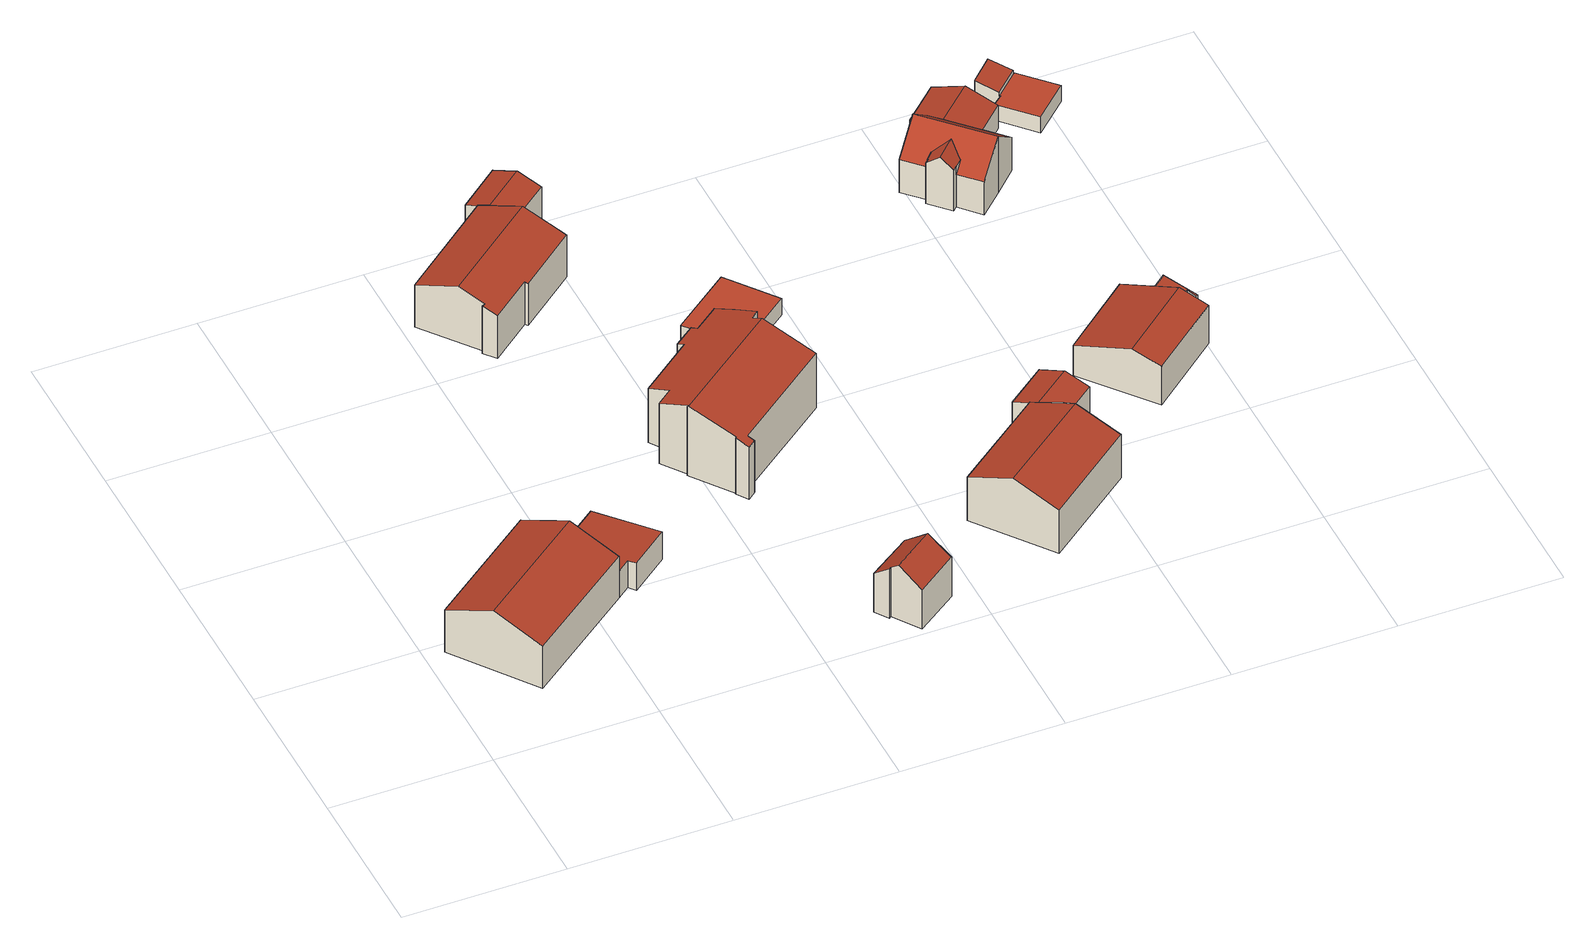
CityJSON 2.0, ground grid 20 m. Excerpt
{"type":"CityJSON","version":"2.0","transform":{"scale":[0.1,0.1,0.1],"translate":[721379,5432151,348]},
"CityObjects":{
"building1":{"type":"Building","attributes":{"Gemeindeschluessel":"09375199","HoeheDach":"361.228","HoeheGrund":"352.640","Methode":"1000","NiedrigsteTraufeDesGebaeudes":"358.682","Geometrietyp2DReferenz":"3000","measuredHeight":8.59,"function":"31001_1000","roofType":"3100"},"address":[{"Country":"Germany","Locality":"Sinzing","ThoroughfareName":"Am Hang 1"}],"geometry":[{"type":"Solid","lod":"2","boundaries":[[[[0,1,2,3,4]],[[3,5,6,4]],[[4,6,7,0]],[[2,8,9,5,3]],[[9,10,7,6,5]],[[1,11,8,2]],[[0,7,10,11,1]],[[8,11,10,9]]]],"semantics":{"surfaces":[{"type":"GroundSurface","Flaeche":"214.742","Z_MAX":"-0.000","Z_MAX_ASL":"352.640","Z_MIN":"-0.000","Z_MIN_ASL":"352.640"},{"type":"WallSurface","Flaeche":"104.328","Z_MAX":"6.043","Z_MAX_ASL":"358.683","Z_MIN":"-0.000","Z_MIN_ASL":"352.640"},{"type":"WallSurface","Flaeche":"31.266","Z_MAX":"7.881","Z_MAX_ASL":"360.521","Z_MIN":"-0.000","Z_MIN_ASL":"352.640"},{"type":"WallSurface","Flaeche":"91.011","Z_MAX":"8.588","Z_MAX_ASL":"361.228","Z_MIN":"-0.000","Z_MIN_ASL":"352.640"},{"type":"RoofSurface","Dachneigung":"67.740","Dachorientierung":"325.334","Flaeche":"116.040","Z_MAX":"8.588","Z_MAX_ASL":"361.228","Z_MIN":"6.043","Z_MIN_ASL":"358.683"},{"type":"WallSurface","Flaeche":"104.281","Z_MAX":"6.044","Z_MAX_ASL":"358.684","Z_MIN":"-0.000","Z_MIN_ASL":"352.640"},{"type":"WallSurface","Flaeche":"59.710","Z_MAX":"8.588","Z_MAX_ASL":"361.228","Z_MIN":"-0.000","Z_MIN_ASL":"352.640"},{"type":"RoofSurface","Dachneigung":"67.741","Dachorientierung":"145.335","Flaeche":"115.993","Z_MAX":"8.588","Z_MAX_ASL":"361.228","Z_MIN":"6.042","Z_MIN_ASL":"358.682"}],"values":[[0,1,2,3,4,5,6,7]]}}]},
"building2":{"type":"Building","attributes":{"Gemeindeschluessel":"09375199","HoeheDach":"356.641","HoeheGrund":"352.630","Methode":"1000","NiedrigsteTraufeDesGebaeudes":"355.767","Geometrietyp2DReferenz":"3000","measuredHeight":4.01,"function":"31001_2000","roofType":"1000"},"geometry":[{"type":"Solid","lod":"2","boundaries":[[[[12,13,14,15,16,17]],[[18,13,12,1]],[[1,12,17,0]],[[19,14,13,18]],[[0,17,16,20]],[[20,16,15,21]],[[0,20,21,19,18,1]],[[21,15,14,19]]]],"semantics":{"surfaces":[{"type":"RoofSurface","Dachneigung":"84.451","Dachorientierung":"323.014","Flaeche":"69.869","Z_MAX":"4.011","Z_MAX_ASL":"356.641","Z_MIN":"3.137","Z_MIN_ASL":"355.767"},{"type":"WallSurface","Flaeche":"7.811","Z_MAX":"3.909","Z_MAX_ASL":"356.539","Z_MIN":"0.000","Z_MIN_ASL":"352.630"},{"type":"WallSurface","Flaeche":"27.994","Z_MAX":"3.909","Z_MAX_ASL":"356.539","Z_MIN":"0.000","Z_MIN_ASL":"352.630"},{"type":"WallSurface","Flaeche":"4.154","Z_MAX":"4.010","Z_MAX_ASL":"356.640","Z_MIN":"0.000","Z_MIN_ASL":"352.630"},{"type":"WallSurface","Flaeche":"24.960","Z_MAX":"3.137","Z_MAX_ASL":"355.767","Z_MIN":"0.000","Z_MIN_ASL":"352.630"},{"type":"WallSurface","Flaeche":"32.137","Z_MAX":"4.011","Z_MAX_ASL":"356.641","Z_MIN":"0.000","Z_MIN_ASL":"352.630"},{"type":"GroundSurface","Flaeche":"69.542","Z_MAX":"0.000","Z_MAX_ASL":"352.630","Z_MIN":"0.000","Z_MIN_ASL":"352.630"},{"type":"WallSurface","Flaeche":"23.957","Z_MAX":"4.011","Z_MAX_ASL":"356.641","Z_MIN":"0.000","Z_MIN_ASL":"352.630"}],"values":[[0,1,2,3,4,5,6,7]]}}]},
"building3":{"type":"Building","attributes":{"Gemeindeschluessel":"09375199","HoeheDach":"364.393","HoeheGrund":"356.330","Methode":"1000","NiedrigsteTraufeDesGebaeudes":"362.381","Geometrietyp2DReferenz":"3000","measuredHeight":8.06,"function":"31001_1000","roofType":"3100"},"address":[{"Country":"Germany","Locality":"Sinzing","ThoroughfareName":"Ortsstraße 7"}],"geometry":[{"type":"Solid","lod":"2","boundaries":[[[[22,23,24,25]],[[26,27,28,29]],[[30,31,32,33]],[[34,35,36,37]],[[31,30,25,24]],[[38,39,33,32]],[[31,24,23,34,37,26,29,40,38,32]],[[40,41,39,38]],[[37,36,27,26]],[[30,33,39,41,42,43,22,25]],[[43,42,28,27,36,35]],[[40,29,28,42,41]],[[34,23,22,43,35]]]],"semantics":{"surfaces":[{"type":"WallSurface","Flaeche":"3.092","Z_MAX":"6.872","Z_MAX_ASL":"363.202","Z_MIN":"0.000","Z_MIN_ASL":"356.330"},{"type":"WallSurface","Flaeche":"31.578","Z_MAX":"7.714","Z_MAX_ASL":"364.044","Z_MIN":"0.000","Z_MIN_ASL":"356.330"},{"type":"WallSurface","Flaeche":"40.207","Z_MAX":"6.218","Z_MAX_ASL":"362.548","Z_MIN":"0.000","Z_MIN_ASL":"356.330"},{"type":"WallSurface","Flaeche":"90.835","Z_MAX":"6.086","Z_MAX_ASL":"362.416","Z_MIN":"0.000","Z_MIN_ASL":"356.330"},{"type":"WallSurface","Flaeche":"11.768","Z_MAX":"6.869","Z_MAX_ASL":"363.199","Z_MIN":"0.000","Z_MIN_ASL":"356.330"},{"type":"WallSurface","Flaeche":"2.556","Z_MAX":"6.217","Z_MAX_ASL":"362.547","Z_MIN":"0.000","Z_MIN_ASL":"356.330"},{"type":"GroundSurface","Flaeche":"165.328","Z_MAX":"0.000","Z_MAX_ASL":"356.330","Z_MIN":"0.000","Z_MIN_ASL":"356.330"},{"type":"WallSurface","Flaeche":"55.649","Z_MAX":"6.067","Z_MAX_ASL":"362.397","Z_MIN":"0.000","Z_MIN_ASL":"356.330"},{"type":"WallSurface","Flaeche":"0.908","Z_MAX":"6.052","Z_MAX_ASL":"362.382","Z_MIN":"0.000","Z_MIN_ASL":"356.330"},{"type":"RoofSurface","Dachneigung":"70.078","Dachorientierung":"144.105","Flaeche":"87.161","Z_MAX":"8.063","Z_MAX_ASL":"364.393","Z_MIN":"6.066","Z_MIN_ASL":"362.396"},{"type":"RoofSurface","Dachneigung":"70.078","Dachorientierung":"324.104","Flaeche":"88.691","Z_MAX":"8.063","Z_MAX_ASL":"364.393","Z_MIN":"6.051","Z_MIN_ASL":"362.381"},{"type":"WallSurface","Flaeche":"46.525","Z_MAX":"8.063","Z_MAX_ASL":"364.393","Z_MIN":"0.000","Z_MIN_ASL":"356.330"},{"type":"WallSurface","Flaeche":"63.147","Z_MAX":"8.063","Z_MAX_ASL":"364.393","Z_MIN":"0.000","Z_MIN_ASL":"356.330"}],"values":[[0,1,2,3,4,5,6,7,8,9,10,11,12]]}}]},
"building4":{"type":"Building","attributes":{"Gemeindeschluessel":"09375199","HoeheDach":"356.310","HoeheGrund":"348.370","Methode":"2000","NiedrigsteTraufeDesGebaeudes":"354.027","Geometrietyp2DReferenz":"3000","measuredHeight":7.94,"function":"31001_2000","roofType":"3100"},"geometry":[{"type":"Solid","lod":"2","boundaries":[[[[44,45,46,47]],[[48,49,50,51]],[[48,45,44,52,49]],[[53,54,47,46]],[[55,53,46,45,48,51]],[[44,47,54,56,57,52]],[[54,53,55,56]],[[55,51,50,57,56]],[[50,49,52,57]]]],"semantics":{"surfaces":[{"type":"WallSurface","Flaeche":"37.085","Z_MAX":"5.668","Z_MAX_ASL":"354.038","Z_MIN":"0.000","Z_MIN_ASL":"348.370"},{"type":"WallSurface","Flaeche":"35.598","Z_MAX":"5.699","Z_MAX_ASL":"354.069","Z_MIN":"0.000","Z_MIN_ASL":"348.370"},{"type":"WallSurface","Flaeche":"40.870","Z_MAX":"7.940","Z_MAX_ASL":"356.310","Z_MIN":"0.000","Z_MIN_ASL":"348.370"},{"type":"WallSurface","Flaeche":"13.266","Z_MAX":"7.216","Z_MAX_ASL":"355.586","Z_MIN":"0.000","Z_MIN_ASL":"348.370"},{"type":"GroundSurface","Flaeche":"38.288","Z_MAX":"0.000","Z_MAX_ASL":"348.370","Z_MIN":"0.000","Z_MIN_ASL":"348.370"},{"type":"RoofSurface","Dachneigung":"53.056","Dachorientierung":"324.975","Flaeche":"24.367","Z_MAX":"7.940","Z_MAX_ASL":"356.310","Z_MIN":"5.668","Z_MIN_ASL":"354.038"},{"type":"WallSurface","Flaeche":"2.244","Z_MAX":"7.216","Z_MAX_ASL":"355.586","Z_MIN":"0.000","Z_MIN_ASL":"348.370"},{"type":"WallSurface","Flaeche":"27.951","Z_MAX":"7.940","Z_MAX_ASL":"356.310","Z_MIN":"0.000","Z_MIN_ASL":"348.370"},{"type":"RoofSurface","Dachneigung":"53.051","Dachorientierung":"144.971","Flaeche":"23.541","Z_MAX":"7.940","Z_MAX_ASL":"356.310","Z_MIN":"5.657","Z_MIN_ASL":"354.027"}],"values":[[0,1,2,3,4,5,6,7,8]]}}]},
"building5":{"type":"Building","attributes":{"Gemeindeschluessel":"09375199","HoeheDach":"362.997","HoeheGrund":"356.610","Methode":"1000","NiedrigsteTraufeDesGebaeudes":"361.917","Geometrietyp2DReferenz":"3000","measuredHeight":6.39,"function":"31001_2463","roofType":"3100"},"geometry":[{"type":"Solid","lod":"2","boundaries":[[[[58,59,60,61,62,63]],[[62,64,65,63]],[[65,64,66,67]],[[68,61,60,69]],[[58,63,65,67,27]],[[36,59,58,27]],[[62,61,68,66,64]],[[59,36,69,60]],[[68,69,36,27,67,66]]]],"semantics":{"surfaces":[{"type":"GroundSurface","Flaeche":"39.105","Z_MAX":"0.000","Z_MAX_ASL":"356.610","Z_MIN":"0.000","Z_MIN_ASL":"356.610"},{"type":"WallSurface","Flaeche":"33.814","Z_MAX":"5.308","Z_MAX_ASL":"361.918","Z_MIN":"0.000","Z_MIN_ASL":"356.610"},{"type":"RoofSurface","Dachneigung":"70.442","Dachorientierung":"141.635","Flaeche":"20.593","Z_MAX":"6.387","Z_MAX_ASL":"362.997","Z_MIN":"5.307","Z_MIN_ASL":"361.917"},{"type":"WallSurface","Flaeche":"34.874","Z_MAX":"5.308","Z_MAX_ASL":"361.918","Z_MIN":"0.000","Z_MIN_ASL":"356.610"},{"type":"WallSurface","Flaeche":"27.243","Z_MAX":"6.387","Z_MAX_ASL":"362.997","Z_MIN":"0.000","Z_MIN_ASL":"356.610"},{"type":"WallSurface","Flaeche":"0.875","Z_MAX":"5.837","Z_MAX_ASL":"362.447","Z_MIN":"0.000","Z_MIN_ASL":"356.610"},{"type":"WallSurface","Flaeche":"35.533","Z_MAX":"6.387","Z_MAX_ASL":"362.997","Z_MIN":"0.000","Z_MIN_ASL":"356.610"},{"type":"WallSurface","Flaeche":"8.296","Z_MAX":"5.837","Z_MAX_ASL":"362.447","Z_MIN":"0.000","Z_MIN_ASL":"356.610"},{"type":"RoofSurface","Dachneigung":"70.443","Dachorientierung":"321.641","Flaeche":"20.909","Z_MAX":"6.387","Z_MAX_ASL":"362.997","Z_MIN":"5.308","Z_MIN_ASL":"361.918"}],"values":[[0,1,2,3,4,5,6,7,8]]}}]},
"building6":{"type":"Building","attributes":{"Gemeindeschluessel":"09375199","HoeheDach":"362.588","HoeheGrund":"352.440","Methode":"1000","NiedrigsteTraufeDesGebaeudes":"359.966","Geometrietyp2DReferenz":"3000","measuredHeight":10.15,"function":"31001_1000","roofType":"3100"},"address":[{"Country":"Germany","Locality":"Sinzing","ThoroughfareName":"Am Hang 3"}],"geometry":[{"type":"Solid","lod":"2","boundaries":[[[[70,71,72,73]],[[74,75,76,77]],[[78,79,80,81]],[[82,83,84,85]],[[86,87,88,89,90,91,76,75,84,83,80,79,92,93,94,95]],[[96,89,88,97]],[[98,99,100,86,95]],[[101,90,89,96]],[[102,103,104,105]],[[77,76,91,106]],[[73,72,100,99]],[[94,107,98,95]],[[108,93,92,109]],[[106,91,90,101]],[[109,92,79,78]],[[70,73,99,98,107,108,109,78,81,82,85,74,77,106,101,96,97,110,102,105]],[[86,100,72,71,104,103,111,87]],[[81,80,83,82]],[[110,97,88,87,111]],[[85,84,75,74]],[[110,111,103,102]],[[71,70,105,104]],[[107,94,93,108]]]],"semantics":{"surfaces":[{"type":"WallSurface","Flaeche":"13.527","Z_MAX":"8.123","Z_MAX_ASL":"360.563","Z_MIN":"-0.000","Z_MIN_ASL":"352.440"},{"type":"WallSurface","Flaeche":"26.830","Z_MAX":"7.825","Z_MAX_ASL":"360.265","Z_MIN":"-0.000","Z_MIN_ASL":"352.440"},{"type":"WallSurface","Flaeche":"65.389","Z_MAX":"7.833","Z_MAX_ASL":"360.273","Z_MIN":"-0.000","Z_MIN_ASL":"352.440"},{"type":"WallSurface","Flaeche":"24.141","Z_MAX":"7.528","Z_MAX_ASL":"359.968","Z_MIN":"-0.000","Z_MIN_ASL":"352.440"},{"type":"RoofSurface","Dachneigung":"70.994","Dachorientierung":"324.865","Flaeche":"120.731","Z_MAX":"10.148","Z_MAX_ASL":"362.588","Z_MIN":"7.526","Z_MIN_ASL":"359.966"},{"type":"WallSurface","Flaeche":"12.723","Z_MAX":"9.695","Z_MAX_ASL":"362.135","Z_MIN":"-0.000","Z_MIN_ASL":"352.440"},{"type":"WallSurface","Flaeche":"56.420","Z_MAX":"10.148","Z_MAX_ASL":"362.588","Z_MIN":"-0.000","Z_MIN_ASL":"352.440"},{"type":"WallSurface","Flaeche":"26.077","Z_MAX":"9.693","Z_MAX_ASL":"362.133","Z_MIN":"-0.000","Z_MIN_ASL":"352.440"},{"type":"WallSurface","Flaeche":"6.822","Z_MAX":"7.834","Z_MAX_ASL":"360.274","Z_MIN":"-0.000","Z_MIN_ASL":"352.440"},{"type":"WallSurface","Flaeche":"2.128","Z_MAX":"7.822","Z_MAX_ASL":"360.262","Z_MIN":"-0.000","Z_MIN_ASL":"352.440"},{"type":"WallSurface","Flaeche":"1.757","Z_MAX":"8.123","Z_MAX_ASL":"360.563","Z_MIN":"-0.000","Z_MIN_ASL":"352.440"},{"type":"WallSurface","Flaeche":"2.958","Z_MAX":"10.056","Z_MAX_ASL":"362.496","Z_MIN":"-0.000","Z_MIN_ASL":"352.440"},{"type":"WallSurface","Flaeche":"21.868","Z_MAX":"8.788","Z_MAX_ASL":"361.228","Z_MIN":"-0.000","Z_MIN_ASL":"352.440"},{"type":"WallSurface","Flaeche":"21.516","Z_MAX":"8.717","Z_MAX_ASL":"361.157","Z_MIN":"-0.000","Z_MIN_ASL":"352.440"},{"type":"WallSurface","Flaeche":"22.959","Z_MAX":"8.784","Z_MAX_ASL":"361.225","Z_MIN":"-0.000","Z_MIN_ASL":"352.440"},{"type":"GroundSurface","Flaeche":"228.432","Z_MAX":"-0.000","Z_MAX_ASL":"352.440","Z_MIN":"-0.000","Z_MIN_ASL":"352.440"},{"type":"RoofSurface","Dachneigung":"70.993","Dachorientierung":"144.865","Flaeche":"120.873","Z_MAX":"10.148","Z_MAX_ASL":"362.588","Z_MIN":"7.528","Z_MIN_ASL":"359.968"},{"type":"WallSurface","Flaeche":"6.667","Z_MAX":"7.827","Z_MAX_ASL":"360.267","Z_MIN":"-0.000","Z_MIN_ASL":"352.440"},{"type":"WallSurface","Flaeche":"73.444","Z_MAX":"10.148","Z_MAX_ASL":"362.588","Z_MIN":"-0.000","Z_MIN_ASL":"352.440"},{"type":"WallSurface","Flaeche":"6.665","Z_MAX":"7.825","Z_MAX_ASL":"360.265","Z_MIN":"-0.000","Z_MIN_ASL":"352.440"},{"type":"WallSurface","Flaeche":"123.471","Z_MAX":"7.834","Z_MAX_ASL":"360.274","Z_MIN":"-0.000","Z_MIN_ASL":"352.440"},{"type":"WallSurface","Flaeche":"9.670","Z_MAX":"7.528","Z_MAX_ASL":"359.968","Z_MIN":"-0.000","Z_MIN_ASL":"352.440"},{"type":"WallSurface","Flaeche":"34.688","Z_MAX":"10.056","Z_MAX_ASL":"362.496","Z_MIN":"-0.000","Z_MIN_ASL":"352.440"}],"values":[[0,1,2,3,4,5,6,7,8,9,10,11,12,13,14,15,16,17,18,19,20,21,22]]}}]},
"building7":{"type":"Building","attributes":{"Gemeindeschluessel":"09375199","HoeheDach":"356.374","HoeheGrund":"354.040","Methode":"1000","NiedrigsteTraufeDesGebaeudes":"356.374","Geometrietyp2DReferenz":"3000","measuredHeight":2.33,"function":"31001_2463","roofType":"1000"},"geometry":[{"type":"Solid","lod":"2","boundaries":[[[[112,113,114,115]],[[115,114,116,117]],[[118,119,120,121]],[[122,120,119,123,116,114,113,124]],[[125,123,119,118]],[[126,112,115,117,125,118,121,127]],[[126,124,113,112]],[[117,116,123,125]],[[127,122,124,126]],[[121,120,122,127]]]],"semantics":{"surfaces":[{"type":"WallSurface","Flaeche":"17.635","Z_MAX":"2.334","Z_MAX_ASL":"356.374","Z_MIN":"0.000","Z_MIN_ASL":"354.040"},{"type":"WallSurface","Flaeche":"15.274","Z_MAX":"2.334","Z_MAX_ASL":"356.374","Z_MIN":"0.000","Z_MIN_ASL":"354.040"},{"type":"WallSurface","Flaeche":"6.076","Z_MAX":"2.334","Z_MAX_ASL":"356.374","Z_MIN":"0.000","Z_MIN_ASL":"354.040"},{"type":"RoofSurface","Dachneigung":"90.000","Dachorientierung":"-1.000","Flaeche":"66.664","Z_MAX":"2.334","Z_MAX_ASL":"356.374","Z_MIN":"2.334","Z_MIN_ASL":"356.374"},{"type":"WallSurface","Flaeche":"5.626","Z_MAX":"2.334","Z_MAX_ASL":"356.374","Z_MIN":"0.000","Z_MIN_ASL":"354.040"},{"type":"GroundSurface","Flaeche":"66.664","Z_MAX":"0.000","Z_MAX_ASL":"354.040","Z_MIN":"0.000","Z_MIN_ASL":"354.040"},{"type":"WallSurface","Flaeche":"21.644","Z_MAX":"2.334","Z_MAX_ASL":"356.374","Z_MIN":"0.000","Z_MIN_ASL":"354.040"},{"type":"WallSurface","Flaeche":"2.376","Z_MAX":"2.334","Z_MAX_ASL":"356.374","Z_MIN":"0.000","Z_MIN_ASL":"354.040"},{"type":"WallSurface","Flaeche":"9.260","Z_MAX":"2.334","Z_MAX_ASL":"356.374","Z_MIN":"0.000","Z_MIN_ASL":"354.040"},{"type":"WallSurface","Flaeche":"0.635","Z_MAX":"2.334","Z_MAX_ASL":"356.374","Z_MIN":"0.000","Z_MIN_ASL":"354.040"}],"values":[[0,1,2,3,4,5,6,7,8,9]]}}]},
"building8":{"type":"Building","attributes":{"Gemeindeschluessel":"09375199","HoeheDach":"357.244","HoeheGrund":"348.670","Methode":"1000","NiedrigsteTraufeDesGebaeudes":"355.013","Geometrietyp2DReferenz":"3000","measuredHeight":8.57,"function":"31001_1000","roofType":"3100"},"address":[{"Country":"Germany","Locality":"Sinzing","ThoroughfareName":"Am Hang 6"}],"geometry":[{"type":"Solid","lod":"2","boundaries":[[[[128,129,130,131,132]],[[133,134,129,128]],[[135,136,137,138]],[[138,137,134,133]],[[132,131,139,140]],[[128,132,140,135,138,133]],[[140,139,141,136,135]],[[139,131,130,141]],[[141,130,129,134,137,136]]]],"semantics":{"surfaces":[{"type":"WallSurface","Flaeche":"55.217","Z_MAX":"8.574","Z_MAX_ASL":"357.244","Z_MIN":"-0.000","Z_MIN_ASL":"348.670"},{"type":"WallSurface","Flaeche":"30.625","Z_MAX":"7.998","Z_MAX_ASL":"356.668","Z_MIN":"-0.000","Z_MIN_ASL":"348.670"},{"type":"WallSurface","Flaeche":"90.234","Z_MAX":"6.347","Z_MAX_ASL":"355.017","Z_MIN":"-0.000","Z_MIN_ASL":"348.670"},{"type":"WallSurface","Flaeche":"1.232","Z_MAX":"6.347","Z_MAX_ASL":"355.017","Z_MIN":"-0.000","Z_MIN_ASL":"348.670"},{"type":"WallSurface","Flaeche":"91.403","Z_MAX":"6.350","Z_MAX_ASL":"355.020","Z_MIN":"-0.000","Z_MIN_ASL":"348.670"},{"type":"GroundSurface","Flaeche":"165.942","Z_MAX":"-0.000","Z_MAX_ASL":"348.670","Z_MIN":"-0.000","Z_MIN_ASL":"348.670"},{"type":"WallSurface","Flaeche":"85.967","Z_MAX":"8.574","Z_MAX_ASL":"357.244","Z_MIN":"-0.000","Z_MIN_ASL":"348.670"},{"type":"RoofSurface","Dachneigung":"68.853","Dachorientierung":"144.887","Flaeche":"88.938","Z_MAX":"8.574","Z_MAX_ASL":"357.244","Z_MIN":"6.343","Z_MIN_ASL":"355.013"},{"type":"RoofSurface","Dachneigung":"68.852","Dachorientierung":"324.887","Flaeche":"88.986","Z_MAX":"8.574","Z_MAX_ASL":"357.244","Z_MIN":"6.346","Z_MIN_ASL":"355.016"}],"values":[[0,1,2,3,4,5,6,7,8]]}}]},
"building9":{"type":"Building","attributes":{"Gemeindeschluessel":"09375199","HoeheDach":"355.427","HoeheGrund":"348.780","Methode":"1000","NiedrigsteTraufeDesGebaeudes":"354.295","Geometrietyp2DReferenz":"3000","measuredHeight":6.65,"function":"31001_2000","roofType":"3100"},"geometry":[{"type":"Solid","lod":"2","boundaries":[[[[142,137,143,144]],[[145,146,142,144,147,148]],[[149,145,148,150]],[[149,150,151,152]],[[152,134,146,145,149]],[[153,147,144,143]],[[148,147,153,151,150]],[[153,143,137,134,152,151]],[[137,142,146,134]]]],"semantics":{"surfaces":[{"type":"WallSurface","Flaeche":"12.198","Z_MAX":"6.257","Z_MAX_ASL":"355.037","Z_MIN":"0.000","Z_MIN_ASL":"348.780"},{"type":"GroundSurface","Flaeche":"38.623","Z_MAX":"0.000","Z_MAX_ASL":"348.780","Z_MIN":"0.000","Z_MIN_ASL":"348.780"},{"type":"WallSurface","Flaeche":"33.688","Z_MAX":"5.529","Z_MAX_ASL":"354.309","Z_MIN":"0.000","Z_MIN_ASL":"348.780"},{"type":"RoofSurface","Dachneigung":"70.391","Dachorientierung":"142.510","Flaeche":"20.349","Z_MAX":"6.647","Z_MAX_ASL":"355.427","Z_MIN":"5.515","Z_MIN_ASL":"354.295"},{"type":"WallSurface","Flaeche":"26.380","Z_MAX":"6.647","Z_MAX_ASL":"355.427","Z_MIN":"0.000","Z_MIN_ASL":"348.780"},{"type":"WallSurface","Flaeche":"34.183","Z_MAX":"5.519","Z_MAX_ASL":"354.299","Z_MIN":"0.000","Z_MIN_ASL":"348.780"},{"type":"WallSurface","Flaeche":"38.369","Z_MAX":"6.647","Z_MAX_ASL":"355.427","Z_MIN":"0.000","Z_MIN_ASL":"348.780"},{"type":"RoofSurface","Dachneigung":"70.394","Dachorientierung":"322.521","Flaeche":"20.651","Z_MAX":"6.647","Z_MAX_ASL":"355.427","Z_MIN":"5.519","Z_MIN_ASL":"354.299"},{"type":"WallSurface","Flaeche":"1.211","Z_MAX":"6.258","Z_MAX_ASL":"355.038","Z_MIN":"0.000","Z_MIN_ASL":"348.780"}],"values":[[0,1,2,3,4,5,6,7,8]]}}]},
"building10":{"type":"Building","attributes":{"Gemeindeschluessel":"09375199","HoeheDach":"356.369","HoeheGrund":"349.630","Methode":"2000","NiedrigsteTraufeDesGebaeudes":"354.018","Geometrietyp2DReferenz":"3000","measuredHeight":6.74,"function":"31001_1000","roofType":"3100"},"address":[{"Country":"Germany","Locality":"Sinzing","ThoroughfareName":"Am Hang 8"}],"geometry":[{"type":"Solid","lod":"2","boundaries":[[[[154,155,156,157]],[[158,159,160,161]],[[154,162,160,159,155]],[[157,163,162,154]],[[156,158,161,163,157]],[[161,160,162,163]],[[155,159,158,156]]]],"semantics":{"surfaces":[{"type":"GroundSurface","Flaeche":"126.616","Z_MAX":"0.000","Z_MAX_ASL":"349.630","Z_MIN":"0.000","Z_MIN_ASL":"349.630"},{"type":"RoofSurface","Dachneigung":"72.270","Dachorientierung":"140.755","Flaeche":"44.176","Z_MAX":"6.739","Z_MAX_ASL":"356.369","Z_MIN":"5.570","Z_MIN_ASL":"355.200"},{"type":"WallSurface","Flaeche":"63.379","Z_MAX":"6.739","Z_MAX_ASL":"356.369","Z_MIN":"0.000","Z_MIN_ASL":"349.630"},{"type":"WallSurface","Flaeche":"50.471","Z_MAX":"4.390","Z_MAX_ASL":"354.020","Z_MIN":"0.000","Z_MIN_ASL":"349.630"},{"type":"WallSurface","Flaeche":"63.404","Z_MAX":"6.739","Z_MAX_ASL":"356.369","Z_MIN":"0.000","Z_MIN_ASL":"349.630"},{"type":"RoofSurface","Dachneigung":"72.268","Dachorientierung":"320.754","Flaeche":"88.763","Z_MAX":"6.739","Z_MAX_ASL":"356.369","Z_MIN":"4.388","Z_MIN_ASL":"354.018"},{"type":"WallSurface","Flaeche":"64.101","Z_MAX":"5.570","Z_MAX_ASL":"355.200","Z_MIN":"0.000","Z_MIN_ASL":"349.630"}],"values":[[0,1,2,3,4,5,6]]}}]},
"building11":{"type":"Building","attributes":{"Gemeindeschluessel":"09375199","HoeheDach":"360.205","HoeheGrund":"352.009","Methode":"2000","NiedrigsteTraufeDesGebaeudes":"356.778","Geometrietyp2DReferenz":"3000","measuredHeight":8.2,"function":"31001_1000","roofType":"3100","storeysAboveGround":2},"address":[{"Country":"Germany","Locality":"Sinzing","ThoroughfareName":"Am Hang 5"}],"geometry":[{"type":"Solid","lod":"2","boundaries":[[[[164,165,166,167]],[[168,169,170,171,172]],[[173,174,175,176]],[[166,165,177,178,179,180,181,182,183]],[[172,184,185,168]],[[179,178,186,184,172,171]],[[187,188,180,179,171,170]],[[180,188,181]],[[189,174,173,190]],[[191,192,193,194]],[[187,170,169,195]],[[167,166,192,191]],[[189,193,192,166,183,175,174]],[[195,196,182,181,188,187]],[[193,189,190,194]],[[195,169,168,185,164,167,191,194,190,173,176,197,196]],[[197,183,182,196]],[[177,186,178]],[[176,175,183,197]],[[164,185,184,186,177,165]]]],"semantics":{"surfaces":[{"type":"WallSurface","Flaeche":"26.009","Z_MAX":"8.196","Z_MAX_ASL":"360.205","Z_MIN":"0.001","Z_MIN_ASL":"352.010"},{"type":"WallSurface","Flaeche":"21.481","Z_MAX":"7.191","Z_MAX_ASL":"359.200","Z_MIN":"0.001","Z_MIN_ASL":"352.010"},{"type":"WallSurface","Flaeche":"14.302","Z_MAX":"4.772","Z_MAX_ASL":"356.781","Z_MIN":"0.001","Z_MIN_ASL":"352.010"},{"type":"RoofSurface","Dachneigung":"49.580","Dachorientierung":"226.125","Flaeche":"43.716","Z_MAX":"8.196","Z_MAX_ASL":"360.205","Z_MIN":"4.778","Z_MIN_ASL":"356.787"},{"type":"WallSurface","Flaeche":"3.677","Z_MAX":"5.910","Z_MAX_ASL":"357.919","Z_MIN":"0.001","Z_MIN_ASL":"352.010"},{"type":"RoofSurface","Dachneigung":"51.830","Dachorientierung":"316.042","Flaeche":"5.699","Z_MAX":"7.191","Z_MAX_ASL":"359.200","Z_MIN":"5.859","Z_MIN_ASL":"357.868"},{"type":"RoofSurface","Dachneigung":"51.856","Dachorientierung":"136.010","Flaeche":"5.717","Z_MAX":"7.191","Z_MAX_ASL":"359.200","Z_MIN":"5.861","Z_MIN_ASL":"357.870"},{"type":"WallSurface","Flaeche":"0.687","Z_MAX":"5.861","Z_MAX_ASL":"357.870","Z_MIN":"4.778","Z_MIN_ASL":"356.787"},{"type":"WallSurface","Flaeche":"4.757","Z_MAX":"4.772","Z_MAX_ASL":"356.781","Z_MIN":"0.001","Z_MIN_ASL":"352.010"},{"type":"WallSurface","Flaeche":"9.535","Z_MAX":"4.787","Z_MAX_ASL":"356.796","Z_MIN":"0.001","Z_MIN_ASL":"352.010"},{"type":"WallSurface","Flaeche":"3.669","Z_MAX":"5.897","Z_MAX_ASL":"357.906","Z_MIN":"0.001","Z_MIN_ASL":"352.010"},{"type":"WallSurface","Flaeche":"25.890","Z_MAX":"8.196","Z_MAX_ASL":"360.205","Z_MIN":"0.001","Z_MIN_ASL":"352.010"},{"type":"RoofSurface","Dachneigung":"49.488","Dachorientierung":"46.131","Flaeche":"52.760","Z_MAX":"8.196","Z_MAX_ASL":"360.205","Z_MIN":"4.769","Z_MIN_ASL":"356.778"},{"type":"WallSurface","Flaeche":"16.163","Z_MAX":"5.895","Z_MAX_ASL":"357.904","Z_MIN":"0.001","Z_MIN_ASL":"352.010"},{"type":"WallSurface","Flaeche":"19.173","Z_MAX":"4.778","Z_MAX_ASL":"356.787","Z_MIN":"0.001","Z_MIN_ASL":"352.010"},{"type":"GroundSurface","Flaeche":"82.370","Z_MAX":"0.001","Z_MAX_ASL":"352.010","Z_MIN":"0.001","Z_MIN_ASL":"352.010"},{"type":"WallSurface","Flaeche":"0.681","Z_MAX":"5.861","Z_MAX_ASL":"357.870","Z_MIN":"4.783","Z_MIN_ASL":"356.792"},{"type":"WallSurface","Flaeche":"25.989","Z_MAX":"8.196","Z_MAX_ASL":"360.205","Z_MIN":"0.001","Z_MIN_ASL":"352.010"},{"type":"WallSurface","Flaeche":"16.193","Z_MAX":"5.910","Z_MAX_ASL":"357.919","Z_MIN":"0.001","Z_MIN_ASL":"352.010"}],"values":[[0,1,2,3,4,5,6,7,8,9,10,11,12,13,14,15,0,16,17,18]]}}]},
"building12":{"type":"Building","attributes":{"Gemeindeschluessel":"09375199","HoeheDach":"356.933","HoeheGrund":"352.021","Methode":"2000","NiedrigsteTraufeDesGebaeudes":"355.362","Geometrietyp2DReferenz":"3000","measuredHeight":4.91,"function":"31001_2000","roofType":"3100","storeysAboveGround":1},"geometry":[{"type":"Solid","lod":"2","boundaries":[[[[198,199,200,201]],[[200,199,202,203,204,205]],[[191,206,207,208]],[[206,201,200,205,207]],[[202,199,198,190]],[[190,194,191,208,204,203,202]],[[194,201,206,191]],[[190,198,201,194]],[[208,207,205,204]]]],"semantics":{"surfaces":[{"type":"RoofSurface","Dachneigung":"68.713","Dachorientierung":"136.147","Flaeche":"25.912","Z_MAX":"4.912","Z_MAX_ASL":"356.933","Z_MIN":"3.341","Z_MIN_ASL":"355.362"},{"type":"WallSurface","Flaeche":"33.224","Z_MAX":"4.912","Z_MAX_ASL":"356.933","Z_MIN":"0.000","Z_MIN_ASL":"352.021"},{"type":"WallSurface","Flaeche":"7.508","Z_MAX":"4.128","Z_MAX_ASL":"356.149","Z_MIN":"0.000","Z_MIN_ASL":"352.021"},{"type":"RoofSurface","Dachneigung":"68.750","Dachorientierung":"316.076","Flaeche":"25.994","Z_MAX":"4.912","Z_MAX_ASL":"356.933","Z_MIN":"3.347","Z_MIN_ASL":"355.368"},{"type":"WallSurface","Flaeche":"20.121","Z_MAX":"3.352","Z_MAX_ASL":"355.373","Z_MIN":"0.000","Z_MIN_ASL":"352.021"},{"type":"GroundSurface","Flaeche":"48.370","Z_MAX":"0.000","Z_MAX_ASL":"352.021","Z_MIN":"0.000","Z_MIN_ASL":"352.021"},{"type":"WallSurface","Flaeche":"9.040","Z_MAX":"4.909","Z_MAX_ASL":"356.930","Z_MIN":"0.000","Z_MIN_ASL":"352.021"},{"type":"WallSurface","Flaeche":"16.570","Z_MAX":"4.909","Z_MAX_ASL":"356.930","Z_MIN":"0.000","Z_MIN_ASL":"352.021"},{"type":"WallSurface","Flaeche":"20.168","Z_MAX":"3.347","Z_MAX_ASL":"355.368","Z_MIN":"0.000","Z_MIN_ASL":"352.021"}],"values":[[0,1,2,3,4,5,6,7,8]]}}]},
"building13":{"type":"Building","attributes":{"Gemeindeschluessel":"09375199","HoeheDach":"353.475","HoeheGrund":"349.310","Methode":"2000","NiedrigsteTraufeDesGebaeudes":"352.186","Geometrietyp2DReferenz":"3000","measuredHeight":4.17,"function":"31001_2000","roofType":"2100"},"geometry":[{"type":"Solid","lod":"2","boundaries":[[[[209,210,211,212]],[[213,214,215,216]],[[214,211,210,217,218,215]],[[219,217,210,209]],[[216,215,218,220]],[[220,218,217,219]],[[212,213,216,220,219,209]],[[214,213,212,211]]]],"semantics":{"surfaces":[{"type":"WallSurface","Flaeche":"12.520","Z_MAX":"4.165","Z_MAX_ASL":"353.475","Z_MIN":"0.000","Z_MIN_ASL":"349.310"},{"type":"WallSurface","Flaeche":"0.617","Z_MAX":"2.877","Z_MAX_ASL":"352.187","Z_MIN":"0.000","Z_MIN_ASL":"349.310"},{"type":"RoofSurface","Dachneigung":"72.968","Dachorientierung":"140.484","Flaeche":"9.711","Z_MAX":"4.165","Z_MAX_ASL":"353.475","Z_MIN":"2.876","Z_MIN_ASL":"352.186"},{"type":"WallSurface","Flaeche":"11.115","Z_MAX":"4.165","Z_MAX_ASL":"353.475","Z_MIN":"0.000","Z_MIN_ASL":"349.310"},{"type":"WallSurface","Flaeche":"3.674","Z_MAX":"3.244","Z_MAX_ASL":"352.554","Z_MIN":"0.000","Z_MIN_ASL":"349.310"},{"type":"WallSurface","Flaeche":"9.084","Z_MAX":"3.246","Z_MAX_ASL":"352.556","Z_MIN":"0.000","Z_MIN_ASL":"349.310"},{"type":"GroundSurface","Flaeche":"9.285","Z_MAX":"0.000","Z_MAX_ASL":"349.310","Z_MIN":"0.000","Z_MIN_ASL":"349.310"},{"type":"WallSurface","Flaeche":"14.811","Z_MAX":"4.165","Z_MAX_ASL":"353.475","Z_MIN":"0.000","Z_MIN_ASL":"349.310"}],"values":[[0,1,2,3,4,5,6,7]]}}]},
"building14":{"type":"Building","attributes":{"Gemeindeschluessel":"09375199","HoeheDach":"354.990","HoeheGrund":"351.489","Methode":"2000","NiedrigsteTraufeDesGebaeudes":"353.800","Geometrietyp2DReferenz":"3000","measuredHeight":3.5,"function":"31001_2000","roofType":"1000","storeysAboveGround":1},"geometry":[{"type":"Solid","lod":"2","boundaries":[[[[221,222,223,224,225,226,227,228]],[[229,230,231,232]],[[226,233,234,227]],[[224,235,236,225]],[[227,234,237,229,232,228]],[[225,236,233,226]],[[236,235,238,239,240,237,234,233]],[[240,230,229,237]],[[221,231,230,240,239,222]],[[223,238,235,224]],[[228,232,231,221]],[[222,239,238,223]]]],"semantics":{"surfaces":[{"type":"GroundSurface","Flaeche":"43.698","Z_MAX":"0.001","Z_MAX_ASL":"351.490","Z_MIN":"0.001","Z_MIN_ASL":"351.490"},{"type":"RoofSurface","Dachneigung":"77.250","Dachorientierung":"136.774","Flaeche":"12.360","Z_MAX":"3.501","Z_MAX_ASL":"354.990","Z_MIN":"2.811","Z_MIN_ASL":"354.300"},{"type":"WallSurface","Flaeche":"3.628","Z_MAX":"2.311","Z_MAX_ASL":"353.800","Z_MIN":"0.001","Z_MIN_ASL":"351.490"},{"type":"WallSurface","Flaeche":"13.188","Z_MAX":"2.311","Z_MAX_ASL":"353.800","Z_MIN":"0.001","Z_MIN_ASL":"351.490"},{"type":"WallSurface","Flaeche":"9.705","Z_MAX":"3.498","Z_MAX_ASL":"354.987","Z_MIN":"0.001","Z_MIN_ASL":"351.490"},{"type":"WallSurface","Flaeche":"12.714","Z_MAX":"2.311","Z_MAX_ASL":"353.800","Z_MIN":"0.001","Z_MIN_ASL":"351.490"},{"type":"RoofSurface","Dachneigung":"90.000","Dachorientierung":"-1.000","Flaeche":"31.643","Z_MAX":"2.311","Z_MAX_ASL":"353.800","Z_MIN":"2.311","Z_MIN_ASL":"353.800"},{"type":"WallSurface","Flaeche":"1.981","Z_MAX":"2.811","Z_MAX_ASL":"354.300","Z_MIN":"2.311","Z_MIN_ASL":"353.800"},{"type":"WallSurface","Flaeche":"9.749","Z_MAX":"3.501","Z_MAX_ASL":"354.990","Z_MIN":"0.001","Z_MIN_ASL":"351.490"},{"type":"WallSurface","Flaeche":"12.730","Z_MAX":"2.311","Z_MAX_ASL":"353.800","Z_MIN":"0.001","Z_MIN_ASL":"351.490"},{"type":"WallSurface","Flaeche":"13.859","Z_MAX":"3.501","Z_MAX_ASL":"354.990","Z_MIN":"0.001","Z_MIN_ASL":"351.490"},{"type":"WallSurface","Flaeche":"0.392","Z_MAX":"2.311","Z_MAX_ASL":"353.800","Z_MIN":"0.001","Z_MIN_ASL":"351.490"}],"values":[[0,1,2,3,4,5,6,7,8,9,10,11]]}}]}
},
"vertices":[
[170,211,46],[217,147,46],[79,43,46],[5,143,46],[143,247,46],[5,143,107],[143,247,107],[170,211,125],[79,43,107],[42,93,132],[180,197,132],[217,147,107],
[217,147,85],[233,159,85],[240,151,86],[287,187,86],[233,259,78],[170,211,78],[233,159,46],[240,151,46],[233,259,46],[287,187,46],
[233,546,152],[233,546,83],[229,544,83],[229,544,152],[297,709,83],[297,709,144],[326,674,160],[326,674,83],[241,529,145],[241,529,83],[291,569,83],[291,569,145],[179,615,83],[179,615,144],[296,708,144],[296,708,83],[294,566,83],[294,566,144],[366,623,83],[366,623,144],[332,666,164],[213,572,164],
[537,93,60],[537,93,4],[483,56,4],[483,56,60],[572,45,4],[572,45,61],[520,8,60],[520,8,4],[554,69,83],[495,39,4],[495,39,76],[497,41,4],[497,41,76],[503,33,83],
[297,709,86],[296,708,86],[287,720,86],[338,761,86],[376,713,86],[326,674,86],[376,713,139],[326,674,139],[357,737,150],[307,697,150],[338,761,139],[287,720,139],
[416,242,44],[416,242,120],[406,256,126],[406,256,44],[444,444,44],[444,444,123],[472,465,123],[472,465,44],[353,374,44],[353,374,123],[419,425,123],[419,425,44],[414,432,44],[414,432,120],[439,451,120],[439,451,44],[371,304,146],[505,406,146],[497,416,141],[507,424,141],[490,447,132],[474,467,123],[369,352,132],[350,337,132],[372,307,145],[370,306,145],[507,424,44],[497,416,44],[370,306,44],[407,257,44],[407,257,126],[490,447,44],[421,257,44],[421,257,123],[426,250,120],[426,250,44],[474,467,44],[372,307,44],[350,337,44],[369,352,44],[546,352,44],[546,352,123],
[521,553,60],[521,553,84],[567,493,84],[567,493,60],[515,453,84],[515,453,60],[490,447,60],[490,447,84],[474,467,84],[474,467,60],[472,465,84],[509,461,84],[447,497,84],[509,461,60],[447,497,60],[472,465,60],
[778,204,7],[778,204,87],[787,192,92],[822,147,70],[822,147,7],[752,238,7],[752,238,70],[638,151,7],[638,151,70],[751,237,70],[751,237,7],[708,59,70],[708,59,7],[673,105,92],
[751,237,8],[738,253,63],[738,253,8],[778,204,8],[752,238,8],[787,291,8],[826,242,8],[778,204,63],[826,242,63],[807,266,74],[759,229,74],[787,291,63],
[928,389,16],[997,304,16],[908,231,16],[839,316,16],[908,231,72],[997,304,72],[974,332,84],[885,259,84],[928,389,60],[839,316,60],
[778,649,40],[778,649,88],[807,677,122],[807,677,40],[797,620,40],[820,596,40],[820,596,99],[809,608,112],[797,620,99],[885,654,40],[885,654,88],[906,632,88],[906,632,40],[801,625,88],[810,634,99],[833,632,112],[834,609,99],[825,600,88],[848,576,88],[877,604,122],[802,624,99],[802,624,40],[801,625,99],[825,601,99],[825,600,99],[878,661,88],[878,661,40],[836,704,40],[836,704,88],[850,690,88],[850,690,40],[825,601,40],[848,576,40],[877,604,40],
[878,661,74],[921,702,74],[894,731,89],[850,690,89],[921,702,40],[894,731,40],[866,760,40],[866,760,74],[836,704,81],[822,719,74],[822,719,40],
[957,369,13],[957,369,55],[980,388,55],[980,388,13],[1007,356,13],[1007,356,42],[1005,355,42],[1005,355,13],[976,346,46],[998,364,46],[976,346,13],[998,364,13],
[944,782,35],[966,760,35],[967,761,35],[1005,721,35],[963,682,35],[925,722,35],[937,732,35],[916,755,35],[936,733,63],[965,760,63],[944,782,70],[916,755,70],[925,722,58],[937,732,58],[1005,721,58],[963,682,58],[936,733,58],[967,761,58],[966,760,58],[965,760,58]
]}
